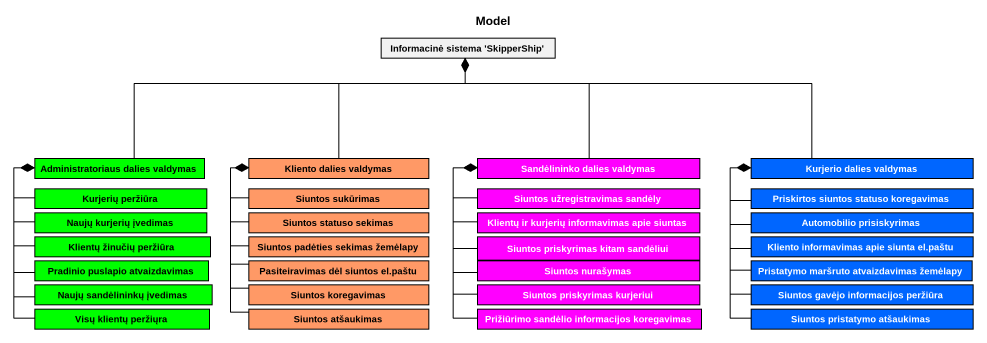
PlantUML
@startuml
title Model
hide circle
hide empty members
class "Informacinė sistema 'SkipperShip'" as Informacinė_sistema
class "Administratoriaus dalies valdymas" as Administratoriaus_dalies #00FF00
class "Kliento dalies valdymas" as Kliento_dalies_valdymas #FF9966
class "Sandėlininko dalies valdymas" as Sandėlininko_dalies_valdymas #FF00FF
class "Kurjerio dalies valdymas" as Kurjerio_dalies_valdymas #0066FF
class "Kurjerių peržiūra" as Kurjerių_peržiūra #00FF00
class "Naujų kurjerių įvedimas" as Naujų_kurjerių_įvedimas #00FF00
class "Siuntos sukūrimas" as Siuntos_sukūrimas #FF9966
class "Siuntos statuso sekimas" as Siuntos_statuso_sekimas #FF9966
class "Siuntos užregistravimas sandėly" as Siuntos_užregistravimas #FF00FF
class "Klientų ir kurjerių informavimas apie siuntas" as Klientų_ir_kurjerių #FF00FF
class "Priskirtos siuntos statuso koregavimas" as Priskirtos_siuntos_statuso #0066FF
class "Automobilio prisiskyrimas" as Automobilio_prisiskyrimas #0066FF
class "Klientų žinučių peržiūra" as Klientų_žinučių_peržiūra #00FF00
class "Siuntos padėties sekimas žemėlapy" as Siuntos_padėties_sekimas #FF9966
class "Siuntos priskyrimas kitam sandėliui" as Siuntos_priskyrimas_kitam #FF00FF
class "Kliento informavimas apie siunta el.paštu" as Kliento_informavimas_apie #0066FF
class "Pradinio puslapio atvaizdavimas" as Pradinio_puslapio #00FF00
class "Naujų sandėlininkų įvedimas" as Naujų_sandėlininkų_įvedimas #00FF00
class "Pasiteiravimas dėl siuntos el.paštu" as Pasiteiravimas_dėl_siuntos #FF9966
class "Siuntos koregavimas" as Siuntos_koregavimas #FF9966
class "Siuntos nurašymas" as Siuntos_nurašymas #FF00FF
class "Siuntos priskyrimas kurjeriui" as Siuntos_priskyrimas #FF00FF
class "Pristatymo maršruto atvaizdavimas žemėlapy" as Pristatymo_maršruto #0066FF
class "Siuntos gavėjo informacijos peržiūra" as Siuntos_gavėjo_informacijos #0066FF
class "Visų klientų peržiųra" as Visų_klientų_peržiųra #00FF00
class "Siuntos atšaukimas" as Siuntos_atšaukimas #FF9966
class "Prižiūrimo sandėlio informacijos koregavimas" as Prižiūrimo_sandėlio #FF00FF
class "Siuntos pristatymo atšaukimas" as Siuntos_pristatymo #0066FF
Informacinė_sistema *-left- Administratoriaus_dalies
Informacinė_sistema *-- Kliento_dalies_valdymas
Informacinė_sistema *-- Sandėlininko_dalies_valdymas
Informacinė_sistema *-right- Kurjerio_dalies_valdymas
Administratoriaus_dalies *-- Kurjerių_peržiūra
Administratoriaus_dalies *-- Naujų_kurjerių_įvedimas
Administratoriaus_dalies *-- Klientų_žinučių_peržiūra
Administratoriaus_dalies *-- Pradinio_puslapio
Administratoriaus_dalies *-- Naujų_sandėlininkų_įvedimas
Administratoriaus_dalies *-- Visų_klientų_peržiųra
Kliento_dalies_valdymas *-- Siuntos_sukūrimas
Kliento_dalies_valdymas *-- Siuntos_statuso_sekimas
Kliento_dalies_valdymas *-- Siuntos_padėties_sekimas
Kliento_dalies_valdymas *-- Pasiteiravimas_dėl_siuntos
Kliento_dalies_valdymas *-- Siuntos_koregavimas
Kliento_dalies_valdymas *-- Siuntos_atšaukimas
Sandėlininko_dalies_valdymas *-- Siuntos_užregistravimas
Sandėlininko_dalies_valdymas *-- Klientų_ir_kurjerių
Sandėlininko_dalies_valdymas *-- Siuntos_priskyrimas_kitam
Sandėlininko_dalies_valdymas *-- Siuntos_nurašymas
Sandėlininko_dalies_valdymas *-- Siuntos_priskyrimas
Sandėlininko_dalies_valdymas *-- Prižiūrimo_sandėlio
Kurjerio_dalies_valdymas *-- Priskirtos_siuntos_statuso
Kurjerio_dalies_valdymas *-- Automobilio_prisiskyrimas
Kurjerio_dalies_valdymas *-- Kliento_informavimas_apie
Kurjerio_dalies_valdymas *-- Pristatymo_maršruto
Kurjerio_dalies_valdymas *-- Siuntos_gavėjo_informacijos
Kurjerio_dalies_valdymas *-- Siuntos_pristatymo
@enduml
